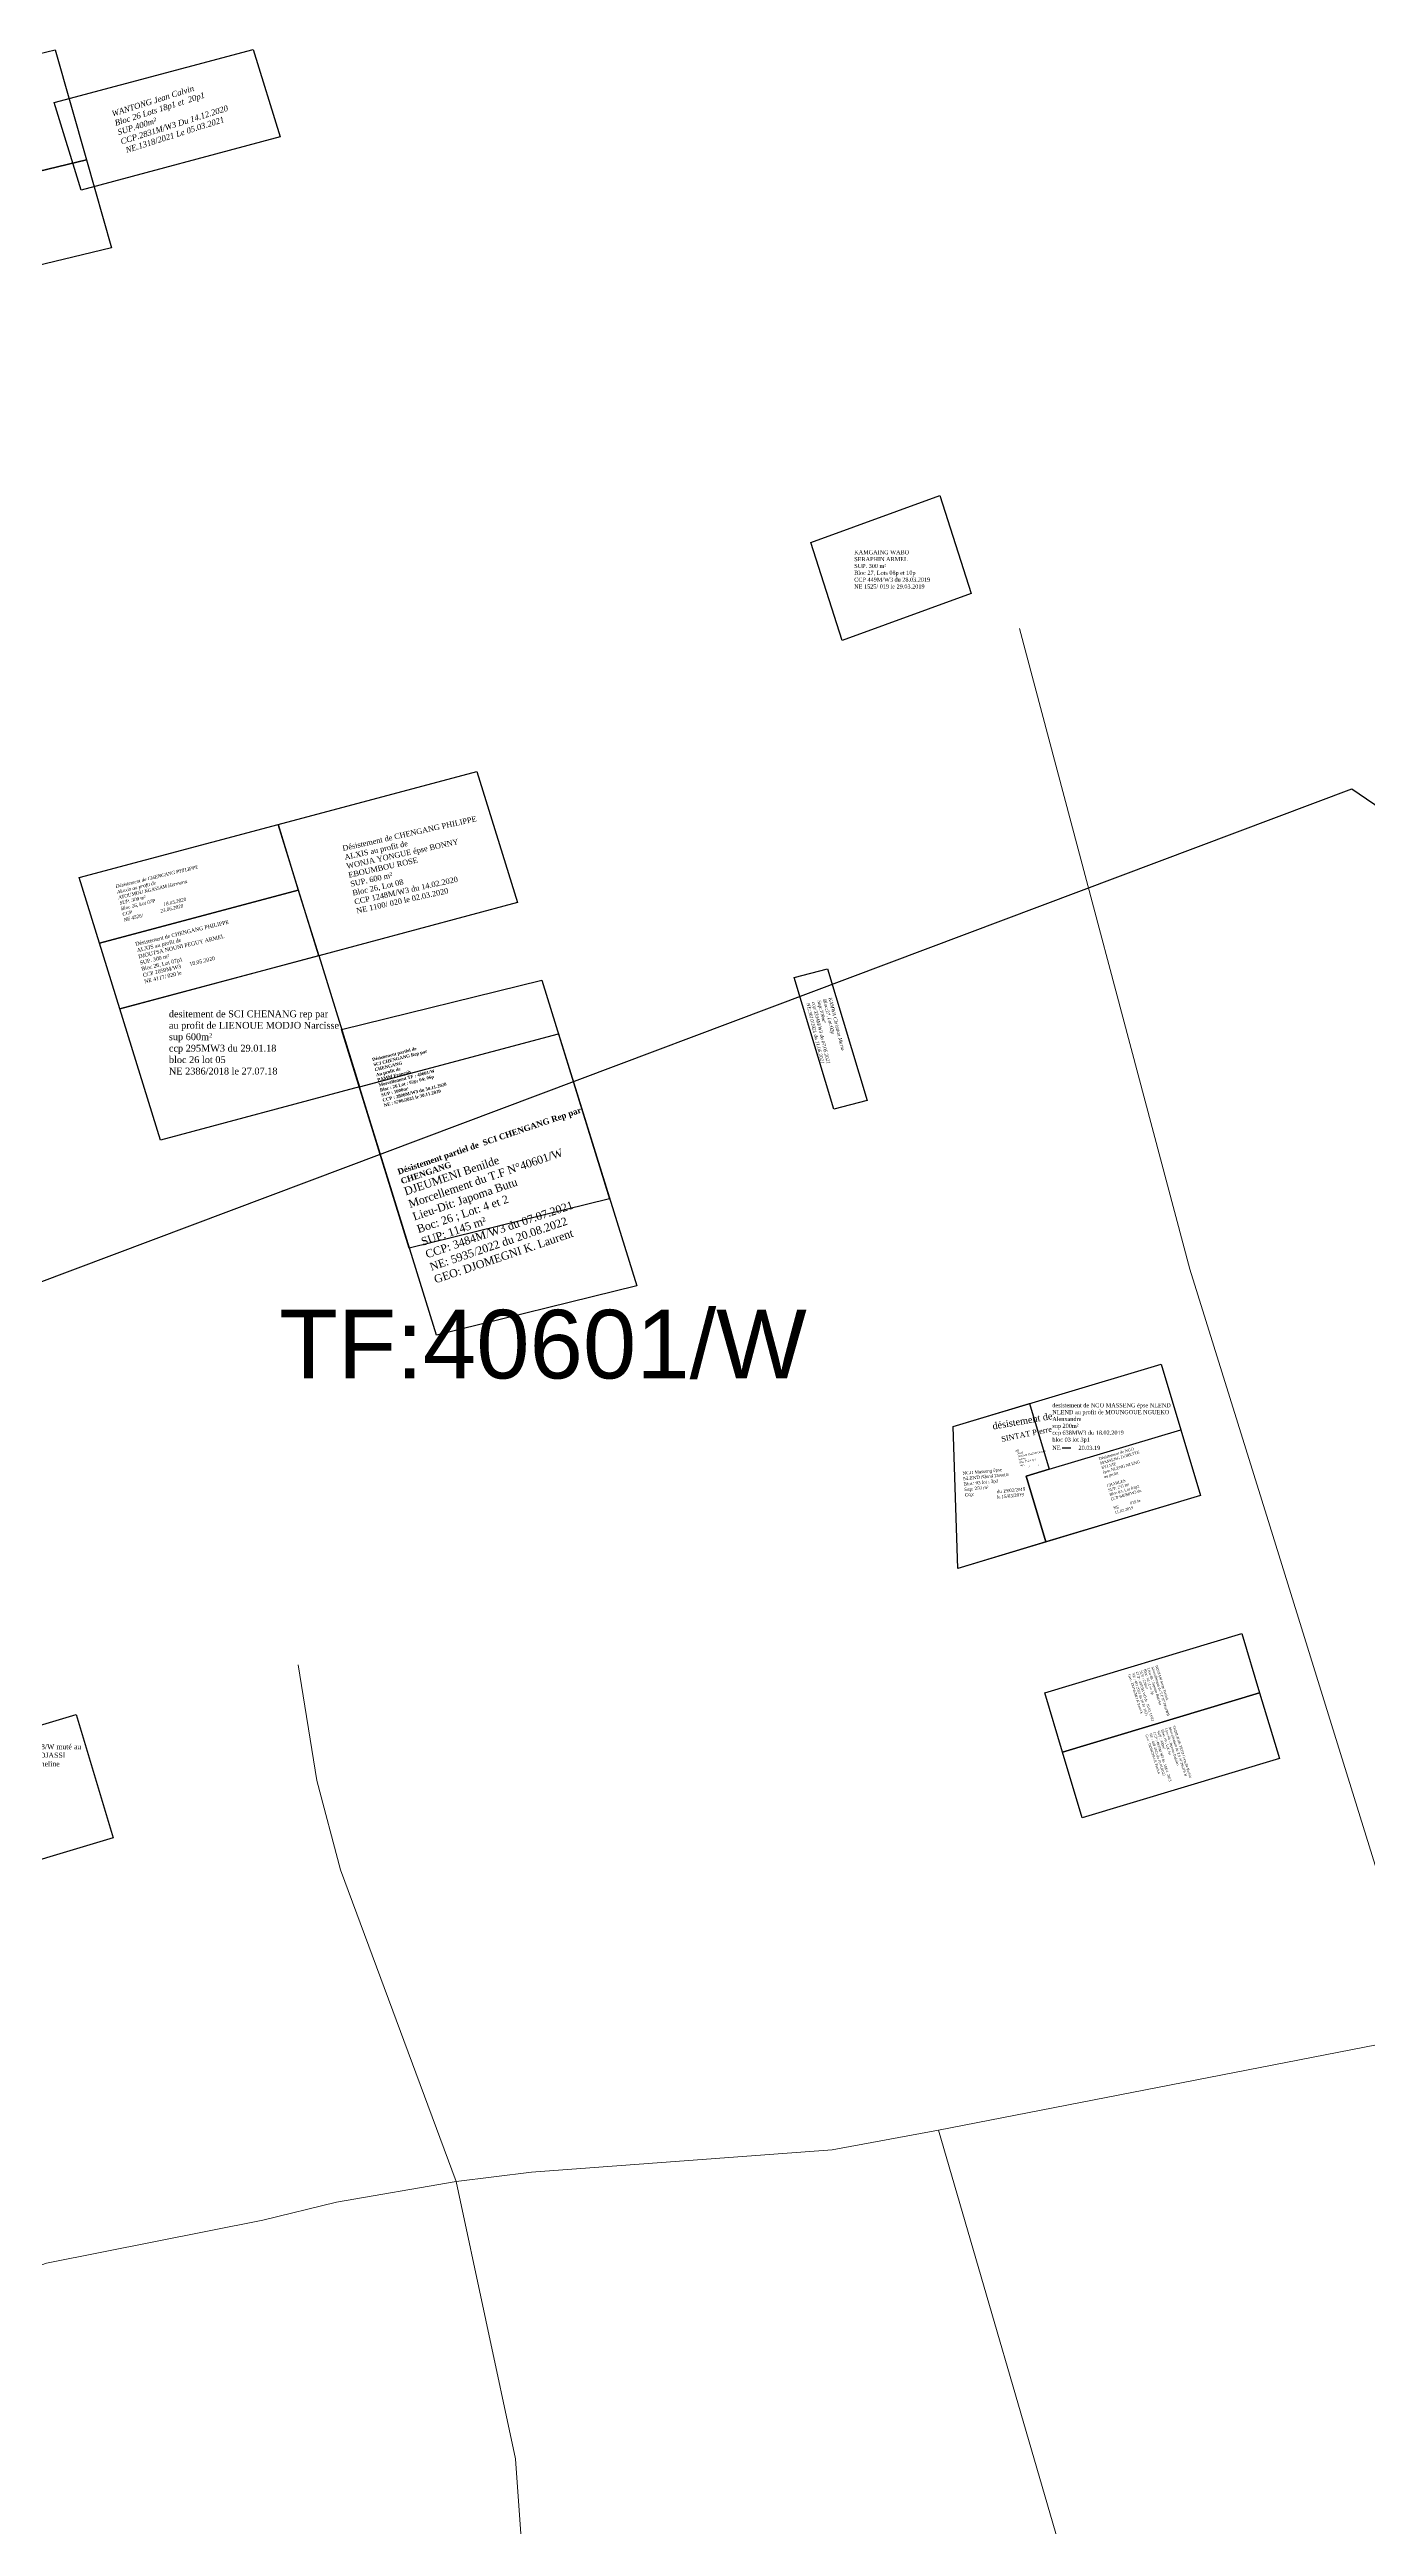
# Model space of a CAD drawing. Header units: millimetres. Extents: x 587399 to 927168, y 438565 to 1444955.
# Drawn here: x 591125.3 to 591317.3, y 444887.9 to 445248.7 of the extents above; entities that cross this region are included whole.
import ezdxf

# ---------------------------------------------------------------- set-up
doc = ezdxf.new("R2010")
doc.units = ezdxf.units.MM
doc.header["$LTSCALE"] = 2
for name, color, linetype in [('chef027001120', 7, 'Continuous'), ('end maj 26 02 2021', 7, 'Continuous'), ('MAJ AOUT 2021', 7, 'Continuous'), ('MAJ AVRIL 2021', 7, 'Continuous'), ('MAJ JUILLET 2021', 7, 'Continuous'), ('Parcelle MAJ', 6, 'Continuous')]:
    doc.layers.add(name, color=color, linetype=linetype)
doc.layers.add('MAJ APRES LE 13.01.2023', color=222, linetype='Continuous', lineweight=30)
doc.layers.add('Roads_others', color=24, linetype='Continuous', lineweight=9)
doc.styles.add('RomanS', font='romans.shx')
doc.styles.get("Standard").update_dxf_attribs({"font": 'arial.ttf'})
doc.styles.add('Times 1.0', font='times.ttf', dxfattribs={"width": 0.99, "height": 1})
doc.styles.add('Times 1.5', font='times.ttf', dxfattribs={"width": 0.99, "height": 0.75})

msp = doc.modelspace()

# ---------------------------------------------------------------- linework, layer by layer
at = {"color": 150, "linetype": 'ByBlock', "lineweight": -3, "ltscale": 0.0014, "flags": 128}
msp.add_lwpolyline([(591154.945, 445248.661), (591158.897, 445235.925), (591129.881, 445228.193), (591125.936, 445240.933)], close=True, dxfattribs=at)
msp.add_lwpolyline([(591154.945, 445248.661), (591158.897, 445235.925), (591129.881, 445228.193), (591125.936, 445240.933)], close=True, dxfattribs=at)
at = {"color": 150, "lineweight": -3, "flags": 128}
msp.add_lwpolyline([(591154.945, 445248.661), (591158.897, 445235.924)], dxfattribs=at)
msp.add_lwpolyline([(591154.945, 445248.661), (591158.897, 445235.924)], dxfattribs=at)
at = {"color": 232, "lineweight": 30, "flags": 128}
msp.add_lwpolyline([(589619, 444839), (589665, 444789), (589701, 444534), (591315, 445141), (591436, 445058), (592078, 443543), (591745, 440674), (591661, 440379)], dxfattribs=at)
msp.add_lwpolyline([(589619, 444839), (589665, 444789), (589701, 444534), (591315, 445141), (591436, 445058), (592078, 443543), (591745, 440674), (591661, 440379)], dxfattribs=at)
msp.add_lwpolyline([(589619, 444839), (589665, 444789), (589701, 444534), (591315, 445141), (591436, 445058), (592078, 443543), (591745, 440674), (591661, 440379)], dxfattribs=at)
at = {"layer": 'end maj 26 02 2021', "color": 150}
for points in [[(591126.092, 445248.626), (591130.64, 445232.596), (591101.441, 445225.575), (591096.893, 445241.605)], [(591126.092, 445248.626), (591130.64, 445232.596), (591101.441, 445225.575), (591096.893, 445241.605)], [(591130.64, 445232.596), (591134.279, 445219.772), (591105.08, 445212.75), (591101.441, 445225.575)], [(591130.64, 445232.596), (591134.279, 445219.772), (591105.08, 445212.75), (591101.441, 445225.575)], [(591268.057, 445051.451), (591270.93, 445041.874), (591267.578, 445040.868), (591270.451, 445031.289), (591257.607, 445027.435), (591256.923, 445048.111)], [(591268.057, 445051.451), (591270.93, 445041.874), (591267.578, 445040.868), (591270.451, 445031.289), (591257.607, 445027.435), (591256.923, 445048.111)], [(591268.057, 445051.451), (591270.93, 445041.874), (591267.578, 445040.868), (591270.451, 445031.289), (591257.607, 445027.435), (591256.923, 445048.111)], [(591268.057, 445051.451), (591270.93, 445041.874), (591267.578, 445040.868), (591270.451, 445031.289), (591257.607, 445027.435), (591256.923, 445048.111)]]:
    msp.add_lwpolyline(points, close=True, dxfattribs=at)
at = {"layer": 'end maj 26 02 2021', "color": 150, "lineweight": -3, "flags": 128}
for points in [[(591254.993, 445183.708), (591259.563, 445169.421), (591240.778, 445162.574), (591236.208, 445176.861)], [(591254.993, 445183.708), (591259.563, 445169.421), (591240.778, 445162.574), (591236.208, 445176.861)], [(591187.548, 445143.51), (591193.472, 445124.407), (591164.486, 445116.674), (591158.562, 445135.776)], [(591187.548, 445143.51), (591193.472, 445124.407), (591164.486, 445116.674), (591158.562, 445135.776)], [(591187.548, 445143.51), (591193.472, 445124.407), (591164.486, 445116.674), (591158.562, 445135.776)], [(591187.548, 445143.51), (591193.472, 445124.407), (591164.486, 445116.674), (591158.562, 445135.776)], [(591158.562, 445135.776), (591161.521, 445126.232), (591132.535, 445118.499), (591129.575, 445128.042)], [(591158.562, 445135.776), (591161.521, 445126.232), (591132.535, 445118.499), (591129.575, 445128.042)], [(591158.562, 445135.776), (591161.521, 445126.232), (591132.535, 445118.499), (591129.575, 445128.042)], [(591158.562, 445135.776), (591161.521, 445126.232), (591132.535, 445118.499), (591129.575, 445128.042)], [(591161.521, 445126.232), (591164.486, 445116.674), (591135.5, 445108.94), (591132.535, 445118.499)], [(591161.521, 445126.232), (591164.486, 445116.674), (591135.5, 445108.94), (591132.535, 445118.499)], [(591161.521, 445126.232), (591164.486, 445116.674), (591135.5, 445108.94), (591132.535, 445118.499)], [(591161.521, 445126.232), (591164.486, 445116.674), (591135.5, 445108.94), (591132.535, 445118.499)], [(591287.214, 445057.198), (591292.96, 445038.042), (591257.607, 445027.435), (591256.923, 445048.111)], [(591287.214, 445057.198), (591292.96, 445038.042), (591257.607, 445027.435), (591256.923, 445048.111)], [(591287.214, 445057.198), (591292.96, 445038.042), (591257.607, 445027.435), (591256.923, 445048.111)], [(591287.214, 445057.198), (591292.96, 445038.042), (591257.607, 445027.435), (591256.923, 445048.111)], [(591290.087, 445047.62), (591292.96, 445038.042), (591270.451, 445031.289), (591267.578, 445040.868), (591270.93, 445041.874)], [(591290.087, 445047.62), (591292.96, 445038.042), (591270.451, 445031.289), (591267.578, 445040.868), (591270.93, 445041.874)], [(591290.087, 445047.62), (591292.96, 445038.042), (591270.451, 445031.289), (591267.578, 445040.868), (591270.93, 445041.874)], [(591290.087, 445047.62), (591292.96, 445038.042), (591270.451, 445031.289), (591267.578, 445040.868), (591270.93, 445041.874)]]:
    msp.add_lwpolyline(points, close=True, dxfattribs=at)
at = {"layer": 'end maj 26 02 2021', "color": 150, "flags": 128}
msp.add_lwpolyline([(591164.51, 445116.68), (591170.44, 445097.56), (591141.43, 445089.82), (591135.5, 445108.94)], close=True, dxfattribs=at)
msp.add_lwpolyline([(591164.51, 445116.68), (591170.44, 445097.56), (591141.43, 445089.82), (591135.5, 445108.94)], close=True, dxfattribs=at)
msp.add_lwpolyline([(591164.51, 445116.68), (591170.44, 445097.56), (591141.43, 445089.82), (591135.5, 445108.94)], close=True, dxfattribs=at)
msp.add_lwpolyline([(591164.51, 445116.68), (591170.44, 445097.56), (591141.43, 445089.82), (591135.5, 445108.94)], close=True, dxfattribs=at)
at = {"layer": 'MAJ AOUT 2021', "color": 6, "lineweight": -3, "flags": 128}
msp.add_lwpolyline([(591196.977, 445113.106), (591206.851, 445081.267), (591177.67, 445074.083), (591167.799, 445105.923)], close=True, dxfattribs=at)
msp.add_lwpolyline([(591196.977, 445113.106), (591206.851, 445081.267), (591177.67, 445074.083), (591167.799, 445105.923)], close=True, dxfattribs=at)
msp.add_lwpolyline([(591196.977, 445113.106), (591206.851, 445081.267), (591177.67, 445074.083), (591167.799, 445105.923)], close=True, dxfattribs=at)
msp.add_lwpolyline([(591196.977, 445113.106), (591206.851, 445081.267), (591177.67, 445074.083), (591167.799, 445105.923)], close=True, dxfattribs=at)
at = {"layer": 'MAJ APRES LE 13.01.2023', "flags": 128}
for points in [[(591298.993, 445017.927), (591301.579, 445009.306), (591272.845, 445000.686), (591272.845, 445000.686), (591270.258, 445009.306)], [(591301.58, 445009.306), (591304.453, 444999.728), (591275.718, 444991.108), (591272.845, 445000.686)]]:
    msp.add_lwpolyline(points, close=True, dxfattribs=at)
at = {"layer": 'MAJ AVRIL 2021', "color": 5, "flags": 128}
msp.add_lwpolyline([(591238.627, 445114.754), (591244.383, 445095.58), (591239.518, 445094.332), (591233.747, 445113.504)], close=True, dxfattribs=at)
msp.add_lwpolyline([(591238.627, 445114.754), (591244.383, 445095.58), (591239.518, 445094.332), (591233.747, 445113.504)], close=True, dxfattribs=at)
msp.add_lwpolyline([(591238.627, 445114.754), (591244.383, 445095.58), (591239.518, 445094.332), (591233.747, 445113.504)], close=True, dxfattribs=at)
msp.add_lwpolyline([(591238.627, 445114.754), (591244.383, 445095.58), (591239.518, 445094.332), (591233.747, 445113.504)], close=True, dxfattribs=at)
at = {"layer": 'MAJ JUILLET 2021', "color": 3, "lineweight": -3, "flags": 128}
msp.add_lwpolyline([(591129.143, 445006.154), (591134.536, 444988.195), (591094.886, 444976.285), (591087.063, 444993.514)], close=True, dxfattribs=at)
msp.add_lwpolyline([(591129.143, 445006.154), (591134.536, 444988.195), (591094.886, 444976.285), (591087.063, 444993.514)], close=True, dxfattribs=at)
msp.add_lwpolyline([(591129.143, 445006.154), (591134.536, 444988.195), (591094.886, 444976.285), (591087.063, 444993.514)], close=True, dxfattribs=at)
msp.add_lwpolyline([(591129.143, 445006.154), (591134.536, 444988.195), (591094.886, 444976.285), (591087.063, 444993.514)], close=True, dxfattribs=at)
at = {"layer": 'Parcelle MAJ', "color": 6, "lineweight": 30, "flags": 128}
msp.add_lwpolyline([(591199.414, 445105.292), (591210.829, 445068.574), (591181.644, 445061.381), (591170.42, 445097.551)], close=True, dxfattribs=at)
at = {"layer": 'Roads_others'}
msp.add_line((591313.186, 444745.4), (591254.769, 444945.586), dxfattribs=at)
for points in [[(591266.605, 445164.326), (591291.422, 445071.038), (591303.071, 445033.63), (591326.059, 444959.487)], [(591161.505, 445013.379), (591164.197, 444996.523), (591167.641, 444983.504), (591184.527, 444938.119)], [(591105.327, 444919.258), (591124.814, 444926.231), (591156.369, 444932.475), (591167.09, 444935.139), (591184.527, 444938.119), (591195.516, 444939.468), (591239.286, 444942.762), (591254.769, 444945.586), (591326.059, 444959.487), (591391.566, 444972.786), (591460.54, 444983.302), (591527.515, 444993.518), (591584.934, 445002.265)], [(591241.272, 444722.82), (591242.021, 444739.414), (591240.228, 444745.326), (591223.197, 444801.511), (591207.814, 444853.409), (591202.898, 444863.01), (591194.986, 444881.64), (591193.937, 444886.813), (591193.182, 444897.756), (591184.527, 444938.119)]]:
    msp.add_lwpolyline(points, dxfattribs=at)

# ---------------------------------------------------------------- texts
at = {"color": 150, "linetype": 'ByBlock', "lineweight": -3, "ltscale": 0.0014, "insert": (591134.237, 445239.697), "char_height": 0.85, "width": 34.40664, "attachment_point": 1, "rotation": 17.58253, "style": 'Times 1.5'}
msp.add_mtext('{\\fTimes New Roman|b0|i1|c0|p18;\\C7;WANTONG Jean Calvin \\PBloc 26 Lots 18p1 et  20p1\\PSUP.400m²\\PCCP.2831M/W3 Du 14.12.2020\\P NE.1318/2021 Le 05.03.2021}', dxfattribs=at)
msp.add_mtext('{\\fTimes New Roman|b0|i1|c0|p18;\\C7;WANTONG Jean Calvin \\PBloc 26 Lots 18p1 et  20p1\\PSUP.400m²\\PCCP.2831M/W3 Du 14.12.2020\\P NE.1318/2021 Le 05.03.2021}', dxfattribs=at)
at = {"insert": (591172.218, 445101.749), "char_height": 0.45805, "width": 27.44402, "attachment_point": 1, "rotation": 14.38181}
msp.add_mtext('{\\fTimes New Roman|b1|i0|c0|p18;\\C1;Désistement partiel de\\C256; \\PSCI CHENGANG Rep par \\PCHENGANG \\P\\C1;Au profit de \\P\\C256;PAMM François\\PMorcellement TF : 40601/W\\PBloc : 26 Lot : 02p; 04; 06p\\PSUP : 1000m² \\PCCP : 2806M/W3 du 30.11.2020\\PNE : 5706/2021 le 30.11.2020}', dxfattribs=at)
at = {"insert": (591158.734, 445065.094), "char_height": 10, "width": 328.2094, "attachment_point": 1}
msp.add_mtext('{\\C1;TF:40601/W}', dxfattribs=at)
at = {"layer": 'chef027001120', "linetype": 'ByBlock', "insert": (591239.249, 445110.62), "char_height": 0.5, "width": 152.21867, "attachment_point": 1, "rotation": 283.7618, "style": 'RomanS'}
msp.add_mtext('{\\fTimes New Roman|b0|i1|c0|p18;\\C7;KAMWA Christian Mario\\PBloc:27, Lot:02p\\PSup:100m²\\Pccp:3334M/W3 du 07.05.2021\\PNE:3610/2021 du 11.06.2021}', dxfattribs=at)
msp.add_mtext('{\\fTimes New Roman|b0|i1|c0|p18;\\C7;KAMWA Christian Mario\\PBloc:27, Lot:02p\\PSup:100m²\\Pccp:3334M/W3 du 07.05.2021\\PNE:3610/2021 du 11.06.2021}', dxfattribs=at)
msp.add_mtext('{\\fTimes New Roman|b0|i1|c0|p18;\\C7;KAMWA Christian Mario\\PBloc:27, Lot:02p\\PSup:100m²\\Pccp:3334M/W3 du 07.05.2021\\PNE:3610/2021 du 11.06.2021}', dxfattribs=at)
msp.add_mtext('{\\fTimes New Roman|b0|i1|c0|p18;\\C7;KAMWA Christian Mario\\PBloc:27, Lot:02p\\PSup:100m²\\Pccp:3334M/W3 du 07.05.2021\\PNE:3610/2021 du 11.06.2021}', dxfattribs=at)
at = {"layer": 'end maj 26 02 2021', "color": 150, "lineweight": -3, "insert": (591242.507, 445175.736), "char_height": 0.59795, "width": 35.68685, "attachment_point": 1}
msp.add_mtext('{\\fTimes New Roman|b0|i0|c0|p18;\\W0.99;\\C256;KAMGAING WABO \\PSERAPHIN ARMEL\\PSUP. 300 m²\\PBloc 27, Lots 08p et 10p\\PCCP 449M/W3 du 28.03.2019\\PNE 1525/ 019 le 29.03.2019}', dxfattribs=at)
msp.add_mtext('{\\fTimes New Roman|b0|i0|c0|p18;\\W0.99;\\C256;KAMGAING WABO \\PSERAPHIN ARMEL\\PSUP. 300 m²\\PBloc 27, Lots 08p et 10p\\PCCP 449M/W3 du 28.03.2019\\PNE 1525/ 019 le 29.03.2019}', dxfattribs=at)
at = {"layer": 'end maj 26 02 2021', "color": 150, "linetype": 'ByBlock', "lineweight": -3, "ltscale": 0.0014, "attachment_point": 1, "style": 'Times 1.0'}
for s, insert, char_height, width, rotation in [('{\\C1;Désistement de CHENGANG PHILIPPE\\PALXIS au profit de\\P\\C256;WONJA YONGUE épse BONNY\\PEBOUMBOU ROSE\\PSUP. 600 m²\\PBloc 26, Lot 08\\PCCP 1248M/W3 du 14.02.2020\\PNE 1100/ 020 le 02.03.2020}', (591167.864, 445132.702), 0.8, 43.22489, 12.5393), ('{\\C1;Désistement de CHENGANG PHILIPPE\\PALXIS au profit de\\P\\C256;WONJA YONGUE épse BONNY\\PEBOUMBOU ROSE\\PSUP. 600 m²\\PBloc 26, Lot 08\\PCCP 1248M/W3 du 14.02.2020\\PNE 1100/ 020 le 02.03.2020}', (591167.864, 445132.702), 0.8, 43.22489, 12.5393), ('{\\C1;Désistement de CHENGANG PHILIPPE\\PALXIS au profit de\\P\\C256;WONJA YONGUE épse BONNY\\PEBOUMBOU ROSE\\PSUP. 600 m²\\PBloc 26, Lot 08\\PCCP 1248M/W3 du 14.02.2020\\PNE 1100/ 020 le 02.03.2020}', (591167.864, 445132.702), 0.8, 43.22489, 12.5393), ('{\\C1;Désistement de CHENGANG PHILIPPE\\PALXIS au profit de\\P\\C256;WONJA YONGUE épse BONNY\\PEBOUMBOU ROSE\\PSUP. 600 m²\\PBloc 26, Lot 08\\PCCP 1248M/W3 du 14.02.2020\\PNE 1100/ 020 le 02.03.2020}', (591167.864, 445132.702), 0.8, 43.22489, 12.5393), ('{\\fTimes New Roman|b0|i1|c186|p18;\\C1;Désistement de CHENGANG PHILIPPE\\PAL\\fTimes New Roman|b0|i1|c0|p18;exix\\fTimes New Roman|b0|i1|c186|p18; au profit de\\P\\fTimes New Roman|b0|i1|c0|p18;\\C256;AYOUMOU NGASSAM Hermann\\fTimes New Roman|b0|i1|c186|p18;\\PSUP. 300 m²\\PBloc 26, Lot 07\\fTimes New Roman|b0|i1|c0|p18;P\\fTimes New Roman|b0|i1|c186|p18;\\PCCP 2059M/W3 du 18.05.2020\\PNE 4\\fTimes New Roman|b0|i1|c0|p18;526\\fTimes New Roman|b0|i1|c186|p18;/ 20\\fTimes New Roman|b0|i1|c0|p18;20\\fTimes New Roman|b0|i1|c186|p18; le 2\\fTimes New Roman|b0|i1|c0|p18;3\\fTimes New Roman|b0|i1|c186|p18;.0\\fTimes New Roman|b0|i1|c0|p18;6\\fTimes New Roman|b0|i1|c186|p18;.2020}', (591134.856, 445127.005), 0.5, 21.0486, 13.45995), ('{\\fTimes New Roman|b0|i1|c186|p18;\\C1;Désistement de CHENGANG PHILIPPE\\PAL\\fTimes New Roman|b0|i1|c0|p18;exix\\fTimes New Roman|b0|i1|c186|p18; au profit de\\P\\fTimes New Roman|b0|i1|c0|p18;\\C256;AYOUMOU NGASSAM Hermann\\fTimes New Roman|b0|i1|c186|p18;\\PSUP. 300 m²\\PBloc 26, Lot 07\\fTimes New Roman|b0|i1|c0|p18;P\\fTimes New Roman|b0|i1|c186|p18;\\PCCP 2059M/W3 du 18.05.2020\\PNE 4\\fTimes New Roman|b0|i1|c0|p18;526\\fTimes New Roman|b0|i1|c186|p18;/ 20\\fTimes New Roman|b0|i1|c0|p18;20\\fTimes New Roman|b0|i1|c186|p18; le 2\\fTimes New Roman|b0|i1|c0|p18;3\\fTimes New Roman|b0|i1|c186|p18;.0\\fTimes New Roman|b0|i1|c0|p18;6\\fTimes New Roman|b0|i1|c186|p18;.2020}', (591134.856, 445127.005), 0.5, 21.0486, 13.45995), ('{\\fTimes New Roman|b0|i1|c186|p18;\\C1;Désistement de CHENGANG PHILIPPE\\PAL\\fTimes New Roman|b0|i1|c0|p18;exix\\fTimes New Roman|b0|i1|c186|p18; au profit de\\P\\fTimes New Roman|b0|i1|c0|p18;\\C256;AYOUMOU NGASSAM Hermann\\fTimes New Roman|b0|i1|c186|p18;\\PSUP. 300 m²\\PBloc 26, Lot 07\\fTimes New Roman|b0|i1|c0|p18;P\\fTimes New Roman|b0|i1|c186|p18;\\PCCP 2059M/W3 du 18.05.2020\\PNE 4\\fTimes New Roman|b0|i1|c0|p18;526\\fTimes New Roman|b0|i1|c186|p18;/ 20\\fTimes New Roman|b0|i1|c0|p18;20\\fTimes New Roman|b0|i1|c186|p18; le 2\\fTimes New Roman|b0|i1|c0|p18;3\\fTimes New Roman|b0|i1|c186|p18;.0\\fTimes New Roman|b0|i1|c0|p18;6\\fTimes New Roman|b0|i1|c186|p18;.2020}', (591134.856, 445127.005), 0.5, 21.0486, 13.45995), ('{\\fTimes New Roman|b0|i1|c186|p18;\\C1;Désistement de CHENGANG PHILIPPE\\PAL\\fTimes New Roman|b0|i1|c0|p18;exix\\fTimes New Roman|b0|i1|c186|p18; au profit de\\P\\fTimes New Roman|b0|i1|c0|p18;\\C256;AYOUMOU NGASSAM Hermann\\fTimes New Roman|b0|i1|c186|p18;\\PSUP. 300 m²\\PBloc 26, Lot 07\\fTimes New Roman|b0|i1|c0|p18;P\\fTimes New Roman|b0|i1|c186|p18;\\PCCP 2059M/W3 du 18.05.2020\\PNE 4\\fTimes New Roman|b0|i1|c0|p18;526\\fTimes New Roman|b0|i1|c186|p18;/ 20\\fTimes New Roman|b0|i1|c0|p18;20\\fTimes New Roman|b0|i1|c186|p18; le 2\\fTimes New Roman|b0|i1|c0|p18;3\\fTimes New Roman|b0|i1|c186|p18;.0\\fTimes New Roman|b0|i1|c0|p18;6\\fTimes New Roman|b0|i1|c186|p18;.2020}', (591134.856, 445127.005), 0.5, 21.0486, 13.45995), ('{\\C1;Désistement de CHENGANG PHILIPPE\\PALXIS au profit de\\P\\C256;DJOUTSA NOUNI PEGUY ARMEL\\PSUP. 300 m²\\PBloc 26, Lot 07p1\\PCCP 2059M/W3 du 18.05.2020\\PNE 4117/ 020 le 29.05.2020}', (591137.709, 445118.636), 0.56, 21.0486, 13.45995), ('{\\C1;Désistement de CHENGANG PHILIPPE\\PALXIS au profit de\\P\\C256;DJOUTSA NOUNI PEGUY ARMEL\\PSUP. 300 m²\\PBloc 26, Lot 07p1\\PCCP 2059M/W3 du 18.05.2020\\PNE 4117/ 020 le 29.05.2020}', (591137.709, 445118.636), 0.56, 21.0486, 13.45995), ('{\\C1;Désistement de CHENGANG PHILIPPE\\PALXIS au profit de\\P\\C256;DJOUTSA NOUNI PEGUY ARMEL\\PSUP. 300 m²\\PBloc 26, Lot 07p1\\PCCP 2059M/W3 du 18.05.2020\\PNE 4117/ 020 le 29.05.2020}', (591137.709, 445118.636), 0.56, 21.0486, 13.45995), ('{\\C1;Désistement de CHENGANG PHILIPPE\\PALXIS au profit de\\P\\C256;DJOUTSA NOUNI PEGUY ARMEL\\PSUP. 300 m²\\PBloc 26, Lot 07p1\\PCCP 2059M/W3 du 18.05.2020\\PNE 4117/ 020 le 29.05.2020}', (591137.709, 445118.636), 0.56, 21.0486, 13.45995), ('{\\fTimes New Roman|b1|i0|c0|p18;\\H0.7477x;\\W1;\\C1;Désistement partiel de  SCI CHENGANG Rep par \\PCHENGANG \\A1;\\fTimes New Roman|b0|i0|c0|p18;\\W0.99;\\P\\fTimes New Roman|b0|i0|c186|p18;\\H1.338x;\\C7;DJEUMENI Benilde    \\P\\C1;Morcellement du T.F N°40601/W\\fTimes New Roman|b1|i0|c0|p18;\\C256;\\P\\fTimes New Roman|b0|i0|c0|p18;\\C7;Lieu-Dit: Japoma Butu\\P\\A0;Boc: 26 ; Lot: 4 et 2\\A1;\\fTimes New Roman|b1|i0|c0|p18;\\L\\P\\A0;\\fTimes New Roman|b0|i0|c186|p18;\\lSUP\\fTimes New Roman|b0|i0|c0|p18;:\\fTimes New Roman|b0|i0|c186|p18; \\fTimes New Roman|b0|i0|c0|p18;1145\\fTimes New Roman|b0|i0|c186|p18; m²\\PCCP\\fTimes New Roman|b0|i0|c0|p18;:\\fTimes New Roman|b0|i0|c186|p18; \\fTimes New Roman|b0|i0|c0|p18;3484\\fTimes New Roman|b0|i0|c186|p18;M/W\\fTimes New Roman|b0|i0|c0|p18;3\\fTimes New Roman|b0|i0|c186|p18; du \\fTimes New Roman|b0|i0|c0|p18;07\\fTimes New Roman|b0|i0|c186|p18;.\\fTimes New Roman|b0|i0|c0|p18;07\\fTimes New Roman|b0|i0|c186|p18;.202\\fTimes New Roman|b0|i0|c0|p18;1\\fTimes New Roman|b0|i0|c186|p18;\\PNE\\fTimes New Roman|b0|i0|c0|p18;:\\fTimes New Roman|b0|i0|c186|p18; \\fTimes New Roman|b0|i0|c0|p18;5935/2022 du\\fTimes New Roman|b0|i0|c186|p18; \\fTimes New Roman|b0|i0|c0|p18;20\\fTimes New Roman|b0|i0|c186|p18;.\\fTimes New Roman|b0|i0|c0|p18;08\\fTimes New Roman|b0|i0|c186|p18;.202\\fTimes New Roman|b0|i0|c0|p18;2\\C256;\\P\\C1;GEO: DJOMEGNI K. Laurent }', (591175.861, 445085.588), 1.159881, 46.63015, 18.77359), ('{\\fTimes New Roman|b0|i0|c186|p18;\\C1;désistement de}', (591262.567, 445048.629), 1, 14.50386, 10.02767), ('{\\fTimes New Roman|b0|i0|c186|p18;\\C1;désistement de}', (591262.567, 445048.629), 1, 14.50386, 10.02767), ('{\\fTimes New Roman|b0|i0|c186|p18;\\C1;désistement de}', (591262.567, 445048.629), 1, 14.50386, 10.02767), ('{\\fTimes New Roman|b0|i0|c186|p18;\\C1;désistement de}', (591262.567, 445048.629), 1, 14.50386, 10.02767), ('{\\C0;SINTAT Pierre }', (591263.866, 445046.638), 0.8, 15.82256, 11.68006), ('{\\C0;SINTAT Pierre }', (591263.866, 445046.638), 0.8, 15.82256, 11.68006), ('{\\C0;SINTAT Pierre }', (591263.866, 445046.638), 0.8, 15.82256, 11.68006), ('{\\C0;SINTAT Pierre }', (591263.866, 445046.638), 0.8, 15.82256, 11.68006), ('{\\fTimes New Roman|b0|i0|c186|p18;\\C1;au profit de}', (591265.951, 445044.762), 0.37001, 5.36659, 11.62105), ('{\\fTimes New Roman|b0|i0|c186|p18;\\C1;au profit de}', (591265.951, 445044.762), 0.37001, 5.36659, 11.62105), ('{\\fTimes New Roman|b0|i0|c186|p18;\\C1;au profit de}', (591265.951, 445044.762), 0.37001, 5.36659, 11.62105), ('{\\fTimes New Roman|b0|i0|c186|p18;\\C1;au profit de}', (591265.951, 445044.762), 0.37001, 5.36659, 11.62105), ('{\\fTimes New Roman|b0|i0|c186|p18;\\C0;NGO MASSENG Epouse NLEND NLEND Dorette \\fTimes New Roman|b0|i0|c0|p18;\\P\\fTimes New Roman|b0|i0|c186|p18;Sylvie\\PBloc \\fTimes New Roman|b0|i0|c0|p18;01\\fTimes New Roman|b0|i0|c186|p18;,lot \\fTimes New Roman|b0|i0|c0|p18;4p1\\P\\fTimes New Roman|b0|i0|c186|p18;sup\\fTimes New Roman|b0|i0|c0|p18;;\\fTimes New Roman|b0|i0|c186|p18; \\fTimes New Roman|b0|i0|c0|p18;685\\fTimes New Roman|b0|i0|c186|p18;m²\\Pccp\\fTimes New Roman|b0|i0|c0|p18;;\\fTimes New Roman|b0|i0|c186|p18; 00\\fTimes New Roman|b0|i0|c0|p18;7\\fTimes New Roman|b0|i0|c186|p18;/w3 du 1\\fTimes New Roman|b0|i0|c0|p18;6\\fTimes New Roman|b0|i0|c186|p18;-10-2018}', (591266.248, 445044.265), 0.264525, 5.23184, 11.68006), ('{\\fTimes New Roman|b0|i0|c186|p18;\\C0;NGO MASSENG Epouse NLEND NLEND Dorette \\fTimes New Roman|b0|i0|c0|p18;\\P\\fTimes New Roman|b0|i0|c186|p18;Sylvie\\PBloc \\fTimes New Roman|b0|i0|c0|p18;01\\fTimes New Roman|b0|i0|c186|p18;,lot \\fTimes New Roman|b0|i0|c0|p18;4p1\\P\\fTimes New Roman|b0|i0|c186|p18;sup\\fTimes New Roman|b0|i0|c0|p18;;\\fTimes New Roman|b0|i0|c186|p18; \\fTimes New Roman|b0|i0|c0|p18;685\\fTimes New Roman|b0|i0|c186|p18;m²\\Pccp\\fTimes New Roman|b0|i0|c0|p18;;\\fTimes New Roman|b0|i0|c186|p18; 00\\fTimes New Roman|b0|i0|c0|p18;7\\fTimes New Roman|b0|i0|c186|p18;/w3 du 1\\fTimes New Roman|b0|i0|c0|p18;6\\fTimes New Roman|b0|i0|c186|p18;-10-2018}', (591266.248, 445044.265), 0.264525, 5.23184, 11.68006), ('{\\fTimes New Roman|b0|i0|c186|p18;\\C0;NGO MASSENG Epouse NLEND NLEND Dorette \\fTimes New Roman|b0|i0|c0|p18;\\P\\fTimes New Roman|b0|i0|c186|p18;Sylvie\\PBloc \\fTimes New Roman|b0|i0|c0|p18;01\\fTimes New Roman|b0|i0|c186|p18;,lot \\fTimes New Roman|b0|i0|c0|p18;4p1\\P\\fTimes New Roman|b0|i0|c186|p18;sup\\fTimes New Roman|b0|i0|c0|p18;;\\fTimes New Roman|b0|i0|c186|p18; \\fTimes New Roman|b0|i0|c0|p18;685\\fTimes New Roman|b0|i0|c186|p18;m²\\Pccp\\fTimes New Roman|b0|i0|c0|p18;;\\fTimes New Roman|b0|i0|c186|p18; 00\\fTimes New Roman|b0|i0|c0|p18;7\\fTimes New Roman|b0|i0|c186|p18;/w3 du 1\\fTimes New Roman|b0|i0|c0|p18;6\\fTimes New Roman|b0|i0|c186|p18;-10-2018}', (591266.248, 445044.265), 0.264525, 5.23184, 11.68006), ('{\\fTimes New Roman|b0|i0|c186|p18;\\C0;NGO MASSENG Epouse NLEND NLEND Dorette \\fTimes New Roman|b0|i0|c0|p18;\\P\\fTimes New Roman|b0|i0|c186|p18;Sylvie\\PBloc \\fTimes New Roman|b0|i0|c0|p18;01\\fTimes New Roman|b0|i0|c186|p18;,lot \\fTimes New Roman|b0|i0|c0|p18;4p1\\P\\fTimes New Roman|b0|i0|c186|p18;sup\\fTimes New Roman|b0|i0|c0|p18;;\\fTimes New Roman|b0|i0|c186|p18; \\fTimes New Roman|b0|i0|c0|p18;685\\fTimes New Roman|b0|i0|c186|p18;m²\\Pccp\\fTimes New Roman|b0|i0|c0|p18;;\\fTimes New Roman|b0|i0|c186|p18; 00\\fTimes New Roman|b0|i0|c0|p18;7\\fTimes New Roman|b0|i0|c186|p18;/w3 du 1\\fTimes New Roman|b0|i0|c0|p18;6\\fTimes New Roman|b0|i0|c186|p18;-10-2018}', (591266.248, 445044.265), 0.264525, 5.23184, 11.68006)]:
    msp.add_mtext(s, dxfattribs=dict(at, insert=insert, char_height=char_height, width=width, rotation=rotation))
for s, insert, char_height, width in [('desitement de SCI CHENANG rep par\\Pau profit de LIENOUE MODJO Narcisse\\Psup 600m²\\Pccp 295MW3 du 29.01.18\\Pbloc 26 lot 05\\PNE 2386/2018 le 27.07.18', (591142.662, 445108.703), 1, 27.59794), ('desitement de SCI CHENANG rep par\\Pau profit de LIENOUE MODJO Narcisse\\Psup 600m²\\Pccp 295MW3 du 29.01.18\\Pbloc 26 lot 05\\PNE 2386/2018 le 27.07.18', (591142.662, 445108.703), 1, 27.59794), ('desitement de SCI CHENANG rep par\\Pau profit de LIENOUE MODJO Narcisse\\Psup 600m²\\Pccp 295MW3 du 29.01.18\\Pbloc 26 lot 05\\PNE 2386/2018 le 27.07.18', (591142.662, 445108.703), 1, 27.59794), ('desitement de SCI CHENANG rep par\\Pau profit de LIENOUE MODJO Narcisse\\Psup 600m²\\Pccp 295MW3 du 29.01.18\\Pbloc 26 lot 05\\PNE 2386/2018 le 27.07.18', (591142.662, 445108.703), 1, 27.59794), ('\\A1;{\\C1;desistement de NGO MASSENG épse NLEND NLEND au profit de }MOUNGOUE NGUEKO Alenxandre\\Psup 200m²\\Pccp 638MW3 du 18.02.2019\\Pbloc 03 lot 3p1\\PNE {\\H0.7x;\\S1239/2019;} le 20.03.19', (591271.37, 445051.493), 0.6, 17.65742), ('\\A1;{\\C1;desistement de NGO MASSENG épse NLEND NLEND au profit de }MOUNGOUE NGUEKO Alenxandre\\Psup 200m²\\Pccp 638MW3 du 18.02.2019\\Pbloc 03 lot 3p1\\PNE {\\H0.7x;\\S1239/2019;} le 20.03.19', (591271.37, 445051.493), 0.6, 17.65742), ('\\A1;{\\C1;desistement de NGO MASSENG épse NLEND NLEND au profit de }MOUNGOUE NGUEKO Alenxandre\\Psup 200m²\\Pccp 638MW3 du 18.02.2019\\Pbloc 03 lot 3p1\\PNE {\\H0.7x;\\S1239/2019;} le 20.03.19', (591271.37, 445051.493), 0.6, 17.65742), ('\\A1;{\\C1;desistement de NGO MASSENG épse NLEND NLEND au profit de }MOUNGOUE NGUEKO Alenxandre\\Psup 200m²\\Pccp 638MW3 du 18.02.2019\\Pbloc 03 lot 3p1\\PNE {\\H0.7x;\\S1239/2019;} le 20.03.19', (591271.37, 445051.493), 0.6, 17.65742)]:
    msp.add_mtext(s, dxfattribs=dict(at, insert=insert, char_height=char_height, width=width))
at = {"layer": 'end maj 26 02 2021', "color": 150, "lineweight": -3, "insert": (591278.104, 445043.583), "char_height": 0.40904, "width": 6.24215, "attachment_point": 1, "rotation": 16.34927}
msp.add_mtext('{\\fTimes New Roman|b0|i0|c186|p18;\\W0.99;\\C1;Désistement de NGO MASSENG DORETTE SYLVIE \\Pépse NLENG NLENG au profit de\\P\\C256;NTONGA MBEMBE CHARLES PATRICK\\PSUP. 235 m²\\PBloc 03, Lot 03p2\\PCCP 640M/W3 du 19.02.2019\\PNE 1001/ 019 le 11.03.2019}', dxfattribs=at)
msp.add_mtext('{\\fTimes New Roman|b0|i0|c186|p18;\\W0.99;\\C1;Désistement de NGO MASSENG DORETTE SYLVIE \\Pépse NLENG NLENG au profit de\\P\\C256;NTONGA MBEMBE CHARLES PATRICK\\PSUP. 235 m²\\PBloc 03, Lot 03p2\\PCCP 640M/W3 du 19.02.2019\\PNE 1001/ 019 le 11.03.2019}', dxfattribs=at)
msp.add_mtext('{\\fTimes New Roman|b0|i0|c186|p18;\\W0.99;\\C1;Désistement de NGO MASSENG DORETTE SYLVIE \\Pépse NLENG NLENG au profit de\\P\\C256;NTONGA MBEMBE CHARLES PATRICK\\PSUP. 235 m²\\PBloc 03, Lot 03p2\\PCCP 640M/W3 du 19.02.2019\\PNE 1001/ 019 le 11.03.2019}', dxfattribs=at)
msp.add_mtext('{\\fTimes New Roman|b0|i0|c186|p18;\\W0.99;\\C1;Désistement de NGO MASSENG DORETTE SYLVIE \\Pépse NLENG NLENG au profit de\\P\\C256;NTONGA MBEMBE CHARLES PATRICK\\PSUP. 235 m²\\PBloc 03, Lot 03p2\\PCCP 640M/W3 du 19.02.2019\\PNE 1001/ 019 le 11.03.2019}', dxfattribs=at)
at = {"layer": 'end maj 26 02 2021', "insert": (591258.287, 445041.506), "char_height": 0.47193, "attachment_point": 1, "rotation": 5.64264}
msp.add_mtext_dynamic_manual_height_columns('{\\fTimes New Roman|b0|i0|c0|p18;NGO Masseng èpse \\PNLEND Nlend Dorette Sylvie\\PBloc: 03 lot : 3p3   \\PSup: 250 m²\\PCcp: 640M/W3 du 19/02/2019\\PNE: 1237/2019 le 15/03/2019}', width=58.24907, gutter_width=12.5, heights=[27.447], dxfattribs=at)
msp.add_mtext_dynamic_manual_height_columns('{\\fTimes New Roman|b0|i0|c0|p18;NGO Masseng èpse \\PNLEND Nlend Dorette Sylvie\\PBloc: 03 lot : 3p3   \\PSup: 250 m²\\PCcp: 640M/W3 du 19/02/2019\\PNE: 1237/2019 le 15/03/2019}', width=58.24907, gutter_width=12.5, heights=[27.447], dxfattribs=at)
msp.add_mtext_dynamic_manual_height_columns('{\\fTimes New Roman|b0|i0|c0|p18;NGO Masseng èpse \\PNLEND Nlend Dorette Sylvie\\PBloc: 03 lot : 3p3   \\PSup: 250 m²\\PCcp: 640M/W3 du 19/02/2019\\PNE: 1237/2019 le 15/03/2019}', width=58.24907, gutter_width=12.5, heights=[27.447], dxfattribs=at)
msp.add_mtext_dynamic_manual_height_columns('{\\fTimes New Roman|b0|i0|c0|p18;NGO Masseng èpse \\PNLEND Nlend Dorette Sylvie\\PBloc: 03 lot : 3p3   \\PSup: 250 m²\\PCcp: 640M/W3 du 19/02/2019\\PNE: 1237/2019 le 15/03/2019}', width=58.24907, gutter_width=12.5, heights=[27.447], dxfattribs=at)
at = {"layer": 'MAJ APRES LE 13.01.2023', "char_height": 0.35753, "width": 9.93831, "attachment_point": 1, "rotation": 288.06169}
for s, insert in [('{\\fTimes New Roman|b0|i0|c0|p18;NGUIAM Serge Patrick\\P\\C1;Morcellement du T.F N°3961/WB    \\P\\C256;Lieu-dit : Japoma Bakoko\\PBloc: 03 ; Lot: 5p \\PSUP : 270m²\\PCCP : 4935M/W3 du  10/01 /2023\\PNE : 463/2023 du 18/01/2023\\P\\C1;Geo : DONGMO K Patrick}', (591286.699, 445013.358)), ('{\\fTimes New Roman|b0|i0|c0|p18;TADJUIDJE TETO Cornelle Parfait\\P\\C1;Morcellement du T.F N°3961/WB    \\P\\C256;Lieu-dit : Japoma Bakoko\\PBloc: 03 ; Lot: 5p \\PSUP : 300m²\\PCCP : 4935M/W3 du  10/01 /2023\\PNE : 459/2023 du 18/01/2023\\P\\C1;Geo : DONGMO K Patrick}', (591289.236, 445004.583))]:
    msp.add_mtext(s, dxfattribs=dict(at, insert=insert))
at = {"layer": 'MAJ JUILLET 2021', "color": 7, "linetype": 'ByBlock', "lineweight": -3, "ltscale": 0.0014, "insert": (591118.596, 445001.842), "char_height": 0.75, "width": 11.32262, "attachment_point": 1, "style": 'Times 1.5'}
msp.add_mtext('{\\C1;T.F.N°48738^I/W muté au profit de}  NDJASSI Carlotte berheline', dxfattribs=at)
msp.add_mtext('{\\C1;T.F.N°48738^I/W muté au profit de}  NDJASSI Carlotte berheline', dxfattribs=at)
msp.add_mtext('{\\C1;T.F.N°48738^I/W muté au profit de}  NDJASSI Carlotte berheline', dxfattribs=at)
msp.add_mtext('{\\C1;T.F.N°48738^I/W muté au profit de}  NDJASSI Carlotte berheline', dxfattribs=at)

doc.saveas('drawing.dxf')
